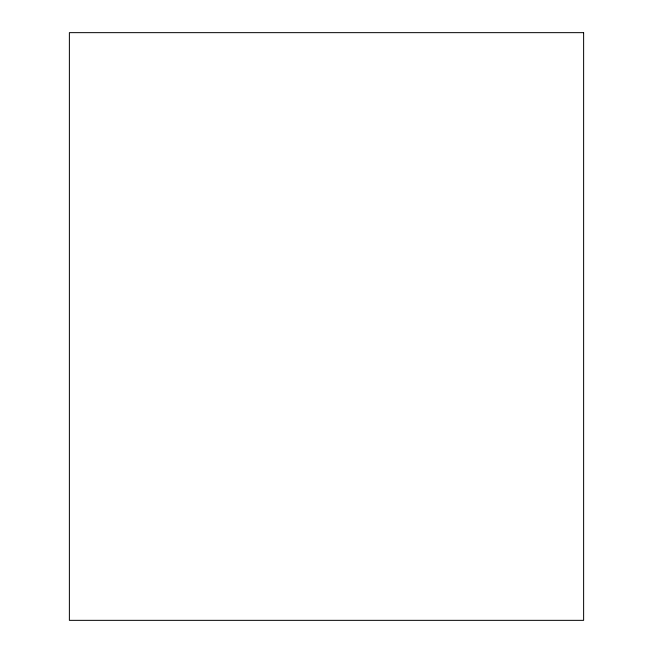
<?xml version="1.0" encoding="UTF-8"?>
<svg xmlns="http://www.w3.org/2000/svg" width="653" height="653" viewBox="0 0 653 653"><rect width="100%" height="100%" fill="white"/><g stroke="black" fill="none" stroke-linecap="round" stroke-linejoin="round"><path stroke-width="0.98" d="M583.619 32.65L69.381 32.65L69.381 620.35L583.619 620.35L583.619 32.65"/></g></svg>
